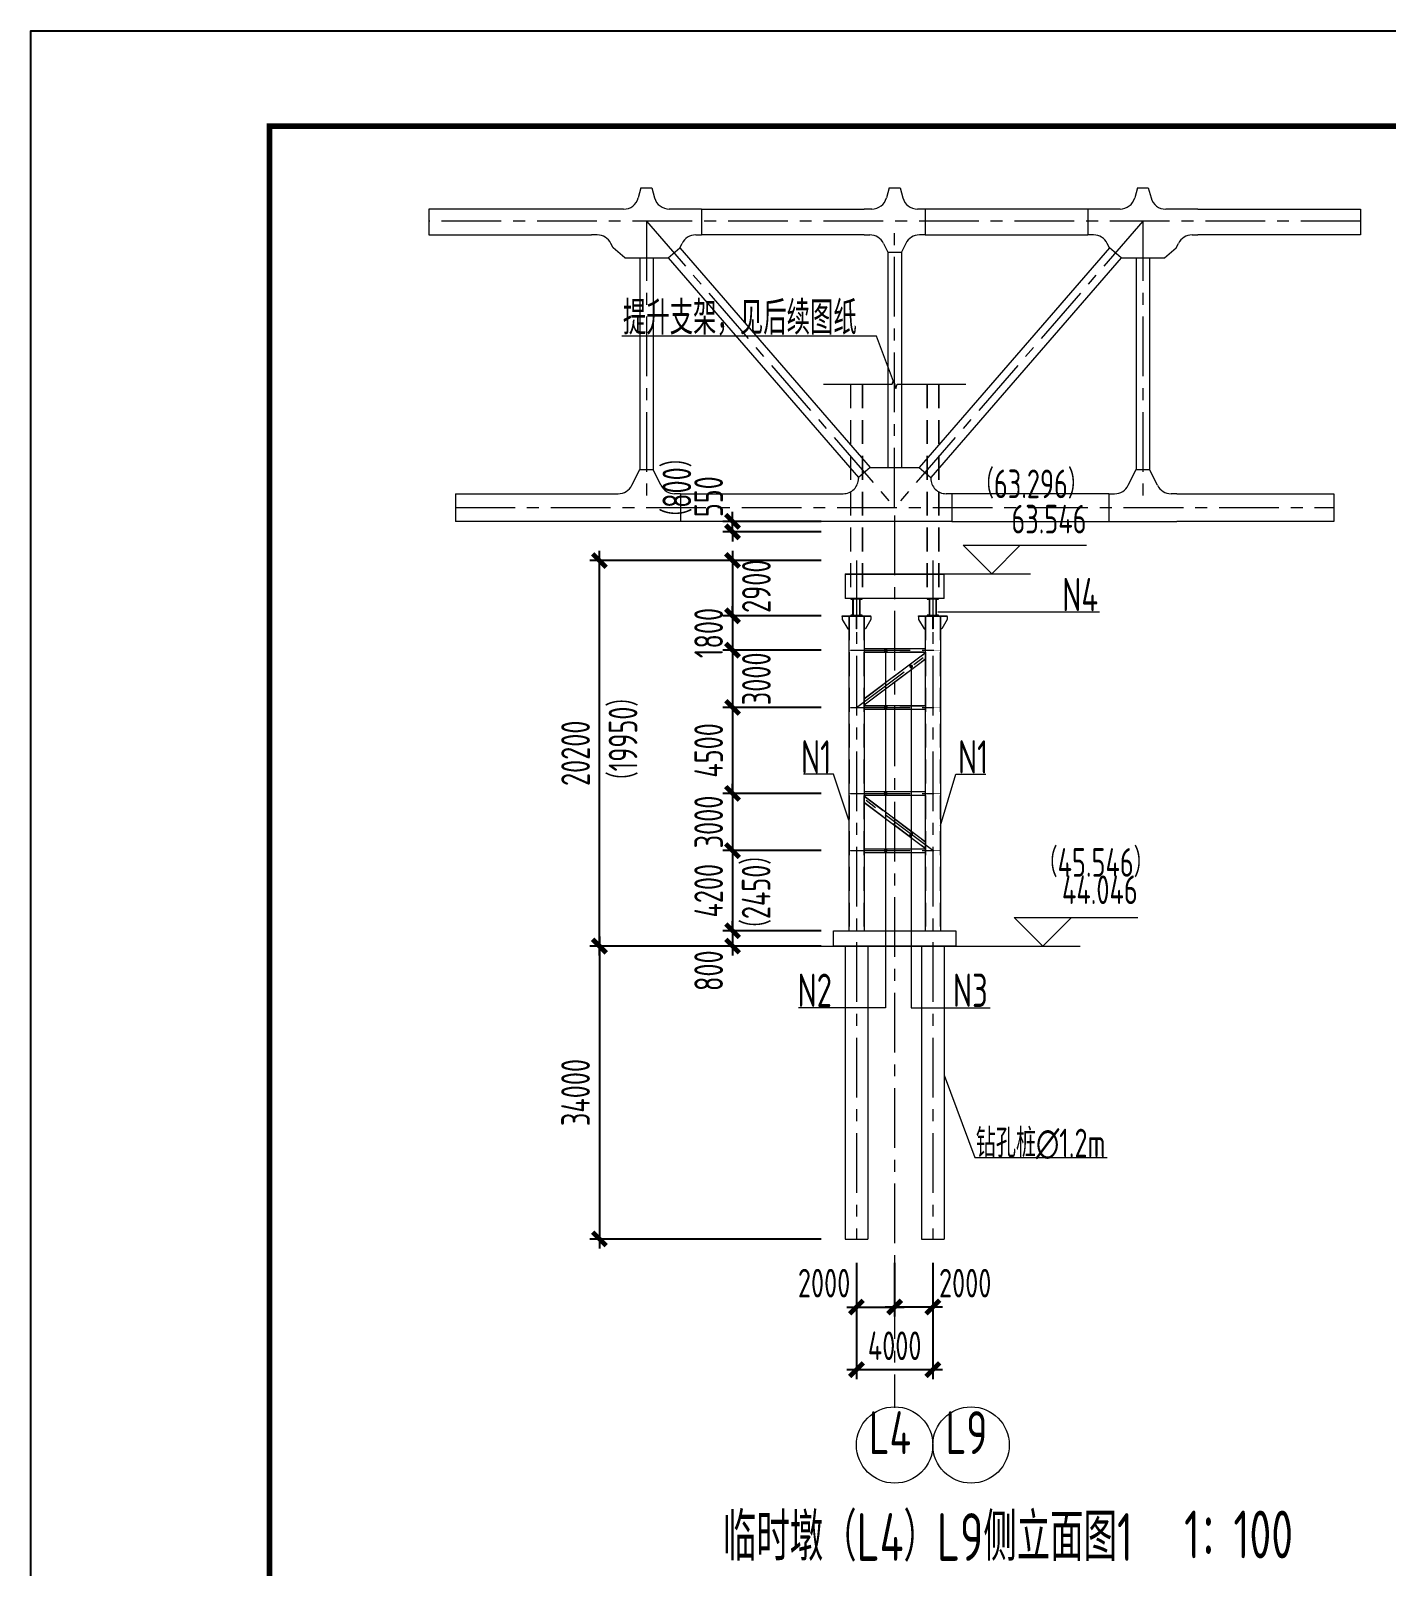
# Model space of a CAD drawing. Extents: x -2876908 to 633791, y -1383861 to 872234.
# Drawn here: x -1282691 to -1211701, y -779378 to -698933 of the extents above; entities that cross this region are included whole.
import ezdxf
from ezdxf.enums import TextEntityAlignment as Align

# ---------------------------------------------------------------- set-up
doc = ezdxf.new("R2010")
doc.units = 0
doc.header["$LTSCALE"] = 5
doc.header["$MEASUREMENT"] = 0
for name, pattern in [('CENTER', [2, 1.25, -0.25, 0.25, -0.25]), ('DASH', [0.35, 0.25, -0.1]), ('DASHED', [0.75, 0.5, -0.25])]:
    doc.linetypes.add(name, pattern=pattern)
doc.layers.get('0').update_dxf_attribs({"linetype": 'CONTINUOUS', "lineweight": 25})
doc.layers.get('DEFPOINTS').update_dxf_attribs({"color": 35, "linetype": 'CONTINUOUS', "lineweight": 13})
for name, color, linetype, lineweight in [('1粗实线', 1, 'CONTINUOUS', 30), ('3中心线', 6, 'CENTER', 18), ('4虚线', 2, 'DASHED', 18), ('5标注', 3, 'CONTINUOUS', 15), ('6文本', 7, 'CONTINUOUS', 15), ('7边界线', 8, 'CONTINUOUS', 15), ('8轮廓线', 4, 'CONTINUOUS', 15), ('DIM', 3, 'CONTINUOUS', 0), ('HFZT', 5, 'CONTINUOUS', 15), ('REIND', 1, 'CONTINUOUS', 0), ('THIN', 7, 'CONTINUOUS', 0)]:
    doc.layers.add(name, color=color, linetype=linetype, lineweight=lineweight)
doc.styles.add('TSSD_Dimension', font='tssdeng.shx', dxfattribs={"width": 0.7, "bigfont": 'hztxt.shx'})
doc.styles.add('TSSD_NORM', font='tssdeng.shx', dxfattribs={"width": 0.7, "bigfont": 'hztxt.shx'})
doc.dimstyles.new('SJSYB-(50)$7', dxfattribs={"dimscale": 50, "dimtxt": 3.5, "dimasz": 1.5, "dimexe": 1, "dimexo": 1, "dimgap": 0.65, "dimtad": 1, "dimdec": 0, "dimzin": 0, "dimdsep": 46, "dimtxsty": 'TSSD_NORM', "dimblk": 'OBLIQUE', "dimcen": 0, "dimclrd": 256, "dimclre": 256, "dimclrt": 7, "dimadec": 0, "dimazin": 0, "dimtfac": 1, "dimtdec": 0, "dimtmove": 1, "dimatfit": 3, "dimldrblk": 'NONE', "dimfxl": 4, "dimfxlon": 1, "dimtolj": 1, "dimtzin": 0, "dimlwd": -1, "dimlwe": -1, "dimarcsym": 0})
doc.dimstyles.new('TSSD_100_100', dxfattribs={"dimtxt": 300, "dimasz": 100, "dimexe": 100, "dimexo": 250, "dimgap": 100, "dimtad": 1, "dimdec": 0, "dimzin": 0, "dimdsep": 46, "dimtxsty": 'TSSD_Dimension', "dimblk": 'ARCHTICK', "dimblk1": 'ARCHTICK', "dimblk2": 'ARCHTICK', "dimcen": 0, "dimdle": 100, "dimclrt": 7, "dimadec": 0, "dimazin": 0, "dimtfac": 1, "dimtdec": 0, "dimtix": 1, "dimtmove": 2, "dimatfit": 3, "dimfxl": 1, "dimtolj": 1, "dimtzin": 0, "dimarcsym": 0})

# ---------------------------------------------------------------- blocks, each defined once
blk = doc.blocks.new('施工设计图框')
at = {"color": 7, "linetype": 'Continuous'}
blk.add_lwpolyline([(-395.5, -13.5), (-395.5, 283.5), (24.5, 283.5), (24.5, -13.5), (-395.5, -13.5)], dxfattribs=at)
at = {"layer": '1粗实线', "color": 7, "linetype": 'Continuous', "const_width": 0.6}
blk.add_lwpolyline([(-370.5, -3.5), (-370.5, 273.5), (14.5, 273.5), (14.5, -3.5), (-370.5, -3.5)], dxfattribs=at)
at = {"layer": 'HFZT', "color": 2, "style": 'TSSD_NORM', "width": 0.7}
for tag, height, p in [('比例尺', 2.5, (7.25, 17.5)), ('日期', 2.5, (7.25, 3.5)), ('图号', 2.5, (-20.49, 3.5)), ('图名', 4, (-76.24, 0.75))]:
    blk.add_attdef(tag, text='', height=height, dxfattribs=at).set_placement(p, align=Align.MIDDLE)
blk = doc.blocks.new('LD')
at = {"layer": '3中心线', "ltscale": 500}
for p, q in [((-1150479, 4371), (-1199282, 4371)), ((-1187880, 4371), (-1174880, -10629)), ((-1187880, 4371), (-1187880, -10629)), ((-1174880, -10629), (-1174880, 4371)), ((-1161880, 4371), (-1174880, -10629)), ((-1161880, 4371), (-1161880, -10629)), ((-1197887, -10629), (-1151874, -10629))]:
    blk.add_line(p, q, dxfattribs=at)
at = {"layer": '8轮廓线'}
for p, q in [((-1188165, 6114), (-1188307, 5589)), ((-1188165, 6114), (-1187596, 6114)), ((-1187596, 6114), (-1187455, 5593)), ((-1175165, 6118), (-1175307, 5593)), ((-1175165, 6118), (-1174596, 6118)), ((-1174596, 6118), (-1174454, 5593)), ((-1162165, 6114), (-1162306, 5593)), ((-1162165, 6114), (-1161596, 6114)), ((-1161596, 6114), (-1161454, 5589)), ((-1189079, 4999), (-1199282, 4999)), ((-1199282, 4999), (-1199282, 3649)), ((-1185001, 5003), (-1186682, 5003)), ((-1185001, 5003), (-1176479, 5003)), ((-1185001, 5003), (-1185001, 3653)), ((-1176079, 5003), (-1176479, 5003)), ((-1173282, 5003), (-1173681, 5003)), ((-1164760, 5003), (-1173282, 5003)), ((-1173282, 5003), (-1173282, 3653)), ((-1163078, 5003), (-1164760, 5003)), ((-1164760, 5003), (-1164760, 3653)), ((-1159003, 4999), (-1160681, 4999)), ((-1159003, 4999), (-1150479, 4999)), ((-1150479, 4999), (-1150479, 3649)), ((-1199282, 3649), (-1190758, 3649)), ((-1190458, 3649), (-1190758, 3649)), ((-1185301, 3653), (-1185001, 3653)), ((-1176479, 3653), (-1185001, 3653)), ((-1176479, 3653), (-1176179, 3653)), ((-1173282, 3653), (-1173582, 3653)), ((-1173282, 3653), (-1164760, 3653)), ((-1164460, 3653), (-1164760, 3653)), ((-1159303, 3649), (-1159003, 3649)), ((-1150479, 3649), (-1159003, 3649)), ((-1189624, 2970), (-1189742, 3206)), ((-1189019, 2446), (-1189624, 2970)), ((-1189019, 2446), (-1186741, 2446)), ((-1188230, 2446), (-1188230, -8636)), ((-1187530, 2446), (-1187530, -8636)), ((-1186741, 2446), (-1186137, 2970)), ((-1186741, 2446), (-1176774, -9055)), ((-1186137, 2970), (-1186016, 3210)), ((-1186137, 2970), (-1176169, -8531)), ((-1175463, 3210), (-1175230, 2744)), ((-1175230, 2744), (-1175230, -8531)), ((-1175230, 2744), (-1174530, 2744)), ((-1174297, 3210), (-1174530, 2744)), ((-1174530, 2744), (-1174530, -8531)), ((-1163624, 2970), (-1173591, -8531)), ((-1163019, 2446), (-1172987, -9055)), ((-1163624, 2970), (-1163744, 3210)), ((-1163019, 2446), (-1163624, 2970)), ((-1163019, 2446), (-1160741, 2446)), ((-1162230, 2446), (-1162230, -8636)), ((-1161530, 2446), (-1161530, -8636)), ((-1160741, 2446), (-1160137, 2970)), ((-1160137, 2970), (-1160018, 3206)), ((-1188644, -9463), (-1188230, -8636)), ((-1188230, -8636), (-1187530, -8636)), ((-1187117, -9463), (-1187530, -8636)), ((-1176169, -8531), (-1176774, -9055)), ((-1176169, -8531), (-1173591, -8531)), ((-1173591, -8531), (-1172987, -9055)), ((-1162644, -9463), (-1162230, -8636)), ((-1162230, -8636), (-1161530, -8636)), ((-1161117, -9463), (-1161530, -8636)), ((-1176774, -9055), (-1176774, -9105)), ((-1172987, -9055), (-1172987, -9105)), ((-1197887, -9905), (-1197887, -11353)), ((-1197887, -9905), (-1189659, -9905)), ((-1189659, -9905), (-1189359, -9905)), ((-1186101, -9905), (-1186401, -9905)), ((-1186101, -9905), (-1186101, -11353)), ((-1186101, -9905), (-1177874, -9905)), ((-1177874, -9905), (-1177574, -9905)), ((-1171887, -9905), (-1172187, -9905)), ((-1171887, -9905), (-1171887, -11353)), ((-1163659, -9905), (-1171887, -9905)), ((-1163659, -9905), (-1163359, -9905)), ((-1163659, -9905), (-1163659, -11353)), ((-1160101, -9905), (-1160401, -9905)), ((-1160101, -9905), (-1151874, -9905)), ((-1151874, -9905), (-1151874, -11353)), ((-1186101, -11353), (-1197887, -11353)), ((-1171887, -11353), (-1186101, -11353)), ((-1171887, -11353), (-1160101, -11353)), ((-1151874, -11353), (-1160101, -11353))]:
    blk.add_line(p, q, dxfattribs=at)
for centre, start, end in [((-1189079, 5799), 270, 344.82495), ((-1186682, 5803), 195.17505, 270), ((-1176079, 5803), 270, 344.82495), ((-1173681, 5803), 195.17505, 270), ((-1163078, 5803), 270, 344.82495), ((-1160681, 5799), 195.17505, 270), ((-1190458, 2849), 26.56505, 90), ((-1185301, 2853), 90, 153.43495), ((-1176179, 2853), 26.56505, 90), ((-1173582, 2853), 90, 153.43495), ((-1164460, 2853), 26.56505, 90), ((-1159303, 2849), 90, 153.43495), ((-1189359, -9105), 270, 333.43495), ((-1186401, -9105), 206.56505, 270), ((-1177574, -9105), 269.99825, 0), ((-1172187, -9105), 180, 270.00175), ((-1163359, -9105), 270, 333.43495), ((-1160401, -9105), 206.56505, 270)]:
    blk.add_arc(centre, 800, start, end, dxfattribs=at)
blk = doc.blocks.new('_ArchTick')
at = {"color": 0, "linetype": 'ByBlock', "const_width": 0.5}
blk.add_lwpolyline([(-0.71, -0.71), (0.71, 0.71)], dxfattribs=at)
blk = doc.blocks.new('*D2114')
at = {"layer": 'DEFPOINTS', "color": 0, "transparency": 16777216}
for p in [(-1240048, -731386), (-1245938, -734386), (-1240048, -734386)]:
    blk.add_point(p, dxfattribs=at)
at = {"layer": 'DIM', "color": 0, "lineweight": -2, "transparency": 16777216}
for p, q in [((-1245938, -730886), (-1245938, -734886)), ((-1241298, -731386), (-1246438, -731386)), ((-1241298, -734386), (-1246438, -734386))]:
    blk.add_line(p, q, dxfattribs=at)
at = {"layer": 'DIM', "color": 0, "lineweight": -2, "transparency": 16777216, "xscale": 500, "yscale": 500, "zscale": 500}
for p, rotation in [((-1245938, -731386), 90), ((-1245938, -734386), 270)]:
    blk.add_blockref('_ArchTick', p, dxfattribs=dict(at, rotation=rotation))
at = {"layer": 'DIM', "color": 7, "transparency": 16777216, "insert": (-1244688, -732886), "char_height": 1500, "attachment_point": 5, "rotation": 90, "style": 'TSSD_Dimension'}
blk.add_mtext('\\A1;3000', dxfattribs=at)
blk = doc.blocks.new('*D2115')
at = {"layer": 'DEFPOINTS', "color": 0, "transparency": 16777216}
for p in [(-1245938, -724636), (-1240048, -724636), (-1240048, -725186)]:
    blk.add_point(p, dxfattribs=at)
at = {"layer": 'DIM', "color": 0, "lineweight": -2, "transparency": 16777216}
for p, q in [((-1241298, -724636), (-1246438, -724636)), ((-1245938, -724636), (-1245938, -724136)), ((-1245938, -725186), (-1245938, -724636)), ((-1241298, -725186), (-1246438, -725186)), ((-1245938, -725186), (-1245938, -725686))]:
    blk.add_line(p, q, dxfattribs=at)
at = {"layer": 'DIM', "color": 0, "lineweight": -2, "transparency": 16777216, "xscale": 500, "yscale": 500, "zscale": 500}
for p, rotation in [((-1245938, -724636), 270), ((-1245938, -725186), 90)]:
    blk.add_blockref('_ArchTick', p, dxfattribs=dict(at, rotation=rotation))
at = {"layer": 'DIM', "color": 7, "transparency": 16777216, "insert": (-1247188, -723346), "char_height": 1500, "attachment_point": 5, "rotation": 90, "style": 'TSSD_Dimension'}
blk.add_mtext('\\A1;550', dxfattribs=at)
blk = doc.blocks.new('*D2116')
at = {"layer": 'DEFPOINTS', "color": 0, "transparency": 16777216}
for p in [(-1252908, -726686), (-1240048, -726686), (-1240048, -746886)]:
    blk.add_point(p, dxfattribs=at)
at = {"layer": 'DIM', "color": 0, "lineweight": -2, "transparency": 16777216}
for p, q in [((-1252908, -747386), (-1252908, -726186)), ((-1241298, -726686), (-1253408, -726686)), ((-1241298, -746886), (-1253408, -746886))]:
    blk.add_line(p, q, dxfattribs=at)
at = {"layer": 'DIM', "color": 0, "lineweight": -2, "transparency": 16777216, "xscale": 500, "yscale": 500, "zscale": 500}
for p, rotation in [((-1252908, -726686), 90), ((-1252908, -746886), 270)]:
    blk.add_blockref('_ArchTick', p, dxfattribs=dict(at, rotation=rotation))
at = {"layer": 'DIM', "color": 7, "transparency": 16777216, "insert": (-1254158, -736786), "char_height": 1500, "attachment_point": 5, "rotation": 90, "style": 'TSSD_Dimension'}
blk.add_mtext('\\A1;20200', dxfattribs=at)
blk = doc.blocks.new('*D2117')
at = {"layer": 'DEFPOINTS', "color": 0, "transparency": 16777216}
for p in [(-1239448, -762232), (-1237448, -762232), (-1237448, -765795)]:
    blk.add_point(p, dxfattribs=at)
at = {"layer": 'DIM', "color": 0, "lineweight": -2, "transparency": 16777216}
for p, q in [((-1239448, -763482), (-1239448, -766295)), ((-1237448, -763482), (-1237448, -766295)), ((-1239948, -765795), (-1236948, -765795))]:
    blk.add_line(p, q, dxfattribs=at)
at = {"layer": 'DIM', "color": 0, "lineweight": -2, "transparency": 16777216, "xscale": 500, "yscale": 500, "zscale": 500, "rotation": 180}
blk.add_blockref('_ArchTick', (-1239448, -765795), dxfattribs=at)
at = {"layer": 'DIM', "color": 0, "lineweight": -2, "transparency": 16777216, "xscale": 500, "yscale": 500, "zscale": 500}
blk.add_blockref('_ArchTick', (-1237448, -765795), dxfattribs=at)
at = {"layer": 'DIM', "color": 7, "transparency": 16777216, "insert": (-1241142, -764545), "char_height": 1500, "attachment_point": 5, "style": 'TSSD_Dimension'}
blk.add_mtext('\\A1;2000', dxfattribs=at)
blk = doc.blocks.new('*D2118')
at = {"layer": 'DEFPOINTS', "color": 0, "transparency": 16777216}
for p in [(-1237448, -762232), (-1235448, -762232), (-1237448, -765795)]:
    blk.add_point(p, dxfattribs=at)
at = {"layer": 'DIM', "color": 0, "lineweight": -2, "transparency": 16777216}
for p, q in [((-1237448, -763482), (-1237448, -766295)), ((-1235448, -763482), (-1235448, -766295)), ((-1234948, -765795), (-1237948, -765795))]:
    blk.add_line(p, q, dxfattribs=at)
at = {"layer": 'DIM', "color": 0, "lineweight": -2, "transparency": 16777216, "xscale": 500, "yscale": 500, "zscale": 500, "rotation": 180}
blk.add_blockref('_ArchTick', (-1237448, -765795), dxfattribs=at)
at = {"layer": 'DIM', "color": 0, "lineweight": -2, "transparency": 16777216, "xscale": 500, "yscale": 500, "zscale": 500}
blk.add_blockref('_ArchTick', (-1235448, -765795), dxfattribs=at)
at = {"layer": 'DIM', "color": 7, "transparency": 16777216, "insert": (-1233753, -764545), "char_height": 1500, "attachment_point": 5, "style": 'TSSD_Dimension'}
blk.add_mtext('\\A1;2000', dxfattribs=at)
blk = doc.blocks.new('*D2119')
at = {"layer": 'DEFPOINTS', "color": 0, "transparency": 16777216}
for p in [(-1239448, -762232), (-1235448, -762232), (-1235448, -769075)]:
    blk.add_point(p, dxfattribs=at)
at = {"layer": 'DIM', "color": 0, "lineweight": -2, "transparency": 16777216}
for p, q in [((-1239448, -763482), (-1239448, -769575)), ((-1235448, -763482), (-1235448, -769575)), ((-1239948, -769075), (-1234948, -769075))]:
    blk.add_line(p, q, dxfattribs=at)
at = {"layer": 'DIM', "color": 0, "lineweight": -2, "transparency": 16777216, "xscale": 500, "yscale": 500, "zscale": 500, "rotation": 180}
blk.add_blockref('_ArchTick', (-1239448, -769075), dxfattribs=at)
at = {"layer": 'DIM', "color": 0, "lineweight": -2, "transparency": 16777216, "xscale": 500, "yscale": 500, "zscale": 500}
blk.add_blockref('_ArchTick', (-1235448, -769075), dxfattribs=at)
at = {"layer": 'DIM', "color": 7, "transparency": 16777216, "insert": (-1237448, -767825), "char_height": 1500, "attachment_point": 5, "style": 'TSSD_Dimension'}
blk.add_mtext('\\A1;4000', dxfattribs=at)
blk = doc.blocks.new('_None')
blk = doc.blocks.new('_Oblique')
at = {"color": 0, "linetype": 'ByBlock', "lineweight": -2}
blk.add_line((-0.5, -0.5), (0.5, 0.5), dxfattribs=at)
blk = doc.blocks.new('*D2120')
at = {"layer": 'DEFPOINTS', "color": 0, "transparency": 16777216}
for p in [(-1240048, -726686), (-1245938, -729586), (-1240048, -729586)]:
    blk.add_point(p, dxfattribs=at)
at = {"layer": 'DIM', "color": 0, "lineweight": -2, "transparency": 16777216}
for p, q in [((-1245938, -726186), (-1245938, -730086)), ((-1241298, -726686), (-1246438, -726686)), ((-1241298, -729586), (-1246438, -729586))]:
    blk.add_line(p, q, dxfattribs=at)
at = {"layer": 'DIM', "color": 0, "lineweight": -2, "transparency": 16777216, "xscale": 500, "yscale": 500, "zscale": 500}
for p, rotation in [((-1245938, -726686), 90), ((-1245938, -729586), 270)]:
    blk.add_blockref('_ArchTick', p, dxfattribs=dict(at, rotation=rotation))
at = {"layer": 'DIM', "color": 7, "transparency": 16777216, "insert": (-1244688, -728036), "char_height": 1500, "attachment_point": 5, "rotation": 90, "style": 'TSSD_Dimension'}
blk.add_mtext('\\A1;2900', dxfattribs=at)
blk = doc.blocks.new('*D2121')
at = {"layer": 'DEFPOINTS', "color": 0, "transparency": 16777216}
for p in [(-1240048, -729586), (-1245938, -731386), (-1240048, -731386)]:
    blk.add_point(p, dxfattribs=at)
at = {"layer": 'DIM', "color": 0, "lineweight": -2, "transparency": 16777216}
for p, q in [((-1241298, -729586), (-1246438, -729586)), ((-1245938, -729586), (-1245938, -729086)), ((-1245938, -729586), (-1245938, -731386)), ((-1241298, -731386), (-1246438, -731386)), ((-1245938, -731386), (-1245938, -731886))]:
    blk.add_line(p, q, dxfattribs=at)
at = {"layer": 'DIM', "color": 0, "lineweight": -2, "transparency": 16777216, "xscale": 500, "yscale": 500, "zscale": 500}
for p, rotation in [((-1245938, -729586), 270), ((-1245938, -731386), 90)]:
    blk.add_blockref('_ArchTick', p, dxfattribs=dict(at, rotation=rotation))
at = {"layer": 'DIM', "color": 7, "transparency": 16777216, "insert": (-1247188, -730486), "char_height": 1500, "attachment_point": 5, "rotation": 90, "style": 'TSSD_Dimension'}
blk.add_mtext('\\A1;1800', dxfattribs=at)
blk = doc.blocks.new('*D2122')
at = {"layer": 'DEFPOINTS', "color": 0, "transparency": 16777216}
for p in [(-1240048, -734386), (-1245938, -738886), (-1240048, -738886)]:
    blk.add_point(p, dxfattribs=at)
at = {"layer": 'DIM', "color": 0, "lineweight": -2, "transparency": 16777216}
for p, q in [((-1241298, -734386), (-1246438, -734386)), ((-1245938, -733886), (-1245938, -739386)), ((-1241298, -738886), (-1246438, -738886))]:
    blk.add_line(p, q, dxfattribs=at)
at = {"layer": 'DIM', "color": 0, "lineweight": -2, "transparency": 16777216, "xscale": 500, "yscale": 500, "zscale": 500}
for p, rotation in [((-1245938, -734386), 90), ((-1245938, -738886), 270)]:
    blk.add_blockref('_ArchTick', p, dxfattribs=dict(at, rotation=rotation))
at = {"layer": 'DIM', "color": 7, "transparency": 16777216, "insert": (-1247188, -736636), "char_height": 1500, "attachment_point": 5, "rotation": 90, "style": 'TSSD_Dimension'}
blk.add_mtext('\\A1;4500', dxfattribs=at)
blk = doc.blocks.new('*D2123')
at = {"layer": 'DEFPOINTS', "color": 0, "transparency": 16777216}
for p in [(-1240048, -738886), (-1245938, -741886), (-1240048, -741886)]:
    blk.add_point(p, dxfattribs=at)
at = {"layer": 'DIM', "color": 0, "lineweight": -2, "transparency": 16777216}
for p, q in [((-1245938, -738886), (-1245938, -738386)), ((-1241298, -738886), (-1246438, -738886)), ((-1245938, -738886), (-1245938, -741886)), ((-1241298, -741886), (-1246438, -741886)), ((-1245938, -741886), (-1245938, -742386))]:
    blk.add_line(p, q, dxfattribs=at)
at = {"layer": 'DIM', "color": 0, "lineweight": -2, "transparency": 16777216, "xscale": 500, "yscale": 500, "zscale": 500}
for p, rotation in [((-1245938, -738886), 270), ((-1245938, -741886), 90)]:
    blk.add_blockref('_ArchTick', p, dxfattribs=dict(at, rotation=rotation))
at = {"layer": 'DIM', "color": 7, "transparency": 16777216, "insert": (-1247188, -740386), "char_height": 1500, "attachment_point": 5, "rotation": 90, "style": 'TSSD_Dimension'}
blk.add_mtext('\\A1;3000', dxfattribs=at)
blk = doc.blocks.new('*D2124')
at = {"layer": 'DEFPOINTS', "color": 0, "transparency": 16777216}
for p in [(-1240048, -741886), (-1245938, -746086), (-1240048, -746086)]:
    blk.add_point(p, dxfattribs=at)
at = {"layer": 'DIM', "color": 0, "lineweight": -2, "transparency": 16777216}
for p, q in [((-1245938, -741386), (-1245938, -746586)), ((-1241298, -741886), (-1246438, -741886)), ((-1241298, -746086), (-1246438, -746086))]:
    blk.add_line(p, q, dxfattribs=at)
at = {"layer": 'DIM', "color": 0, "lineweight": -2, "transparency": 16777216, "xscale": 500, "yscale": 500, "zscale": 500}
for p, rotation in [((-1245938, -741886), 90), ((-1245938, -746086), 270)]:
    blk.add_blockref('_ArchTick', p, dxfattribs=dict(at, rotation=rotation))
at = {"layer": 'DIM', "color": 7, "transparency": 16777216, "insert": (-1247188, -743986), "char_height": 1500, "attachment_point": 5, "rotation": 90, "style": 'TSSD_Dimension'}
blk.add_mtext('\\A1;4200', dxfattribs=at)
blk = doc.blocks.new('*D2125')
at = {"layer": 'DEFPOINTS', "color": 0, "transparency": 16777216}
for p in [(-1240048, -746086), (-1245938, -746886), (-1240048, -746886)]:
    blk.add_point(p, dxfattribs=at)
at = {"layer": 'DIM', "color": 0, "lineweight": -2, "transparency": 16777216}
for p, q in [((-1245938, -746086), (-1245938, -745586)), ((-1241298, -746086), (-1246438, -746086)), ((-1245938, -746086), (-1245938, -746886)), ((-1241298, -746886), (-1246438, -746886)), ((-1245938, -746886), (-1245938, -747386))]:
    blk.add_line(p, q, dxfattribs=at)
at = {"layer": 'DIM', "color": 0, "lineweight": -2, "transparency": 16777216, "xscale": 500, "yscale": 500, "zscale": 500}
for p, rotation in [((-1245938, -746086), 270), ((-1245938, -746886), 90)]:
    blk.add_blockref('_ArchTick', p, dxfattribs=dict(at, rotation=rotation))
at = {"layer": 'DIM', "color": 7, "transparency": 16777216, "insert": (-1247188, -748176), "char_height": 1500, "attachment_point": 5, "rotation": 90, "style": 'TSSD_Dimension'}
blk.add_mtext('\\A1;800', dxfattribs=at)
blk = doc.blocks.new('*D2126')
at = {"layer": 'DEFPOINTS', "color": 0, "transparency": 16777216}
for p in [(-1240048, -746886), (-1252908, -762232), (-1240048, -762232)]:
    blk.add_point(p, dxfattribs=at)
at = {"layer": 'DIM', "color": 0, "lineweight": -2, "transparency": 16777216}
for p, q in [((-1252908, -746386), (-1252908, -762732)), ((-1241298, -746886), (-1253408, -746886)), ((-1241298, -762232), (-1253408, -762232))]:
    blk.add_line(p, q, dxfattribs=at)
at = {"layer": 'DIM', "color": 0, "lineweight": -2, "transparency": 16777216, "xscale": 500, "yscale": 500, "zscale": 500}
for p, rotation in [((-1252908, -746886), 90), ((-1252908, -762232), 270)]:
    blk.add_blockref('_ArchTick', p, dxfattribs=dict(at, rotation=rotation))
at = {"layer": 'DIM', "color": 7, "transparency": 16777216, "insert": (-1254158, -754559), "char_height": 1500, "attachment_point": 5, "rotation": 90, "style": 'TSSD_Dimension'}
blk.add_mtext('\\A1;34000', dxfattribs=at)

msp = doc.modelspace()

# ---------------------------------------------------------------- linework, layer by layer
at = {"layer": '3中心线', "ltscale": 500}
for p, q in [((-1237447.511, -724332.067), (-1237447.511, -771073.922)), ((-1239447.511, -726686.067), (-1239447.511, -762232.46)), ((-1235447.511, -726686.067), (-1235447.511, -762232.46)), ((-1239762.511, -731386.067), (-1235047.511, -731386.067)), ((-1239447.511, -734386.067), (-1235447.511, -731386.067)), ((-1239762.511, -734386.067), (-1235132.511, -734386.067)), ((-1239762.511, -738886.067), (-1235132.511, -738886.067)), ((-1235447.511, -741886.067), (-1239447.511, -738886.067)), ((-1239762.511, -741886.067), (-1235132.511, -741886.067))]:
    msp.add_line(p, q, dxfattribs=at)
at = {"layer": '4虚线', "ltscale": 500}
for p, q in [((-1239762.511, -717457.919), (-1239762.511, -728656.067)), ((-1239752.511, -717457.919), (-1239752.511, -728656.067)), ((-1239142.511, -717457.919), (-1239142.511, -728656.067)), ((-1239132.511, -717457.919), (-1239132.511, -728656.067)), ((-1235762.511, -717457.919), (-1235762.511, -728656.067)), ((-1235752.511, -717457.919), (-1235752.511, -728656.067)), ((-1235142.511, -717457.919), (-1235142.511, -728656.067)), ((-1235132.511, -717457.919), (-1235132.511, -728656.067)), ((-1239831.511, -729616.067), (-1239831.511, -746086.067)), ((-1239063.511, -729616.067), (-1239063.511, -746086.067)), ((-1235831.511, -729616.067), (-1235831.511, -746086.067)), ((-1235063.511, -729616.067), (-1235063.511, -746086.067)), ((-1239047.511, -731295.067), (-1235847.511, -731295.067)), ((-1239047.511, -731477.067), (-1235847.511, -731477.067)), ((-1239047.511, -733925.442), (-1235847.511, -731525.442)), ((-1239047.511, -734246.692), (-1235847.511, -731846.692)), ((-1239047.511, -734295.067), (-1235847.511, -734295.067)), ((-1239047.511, -734477.067), (-1235847.511, -734477.067)), ((-1239047.511, -738795.067), (-1235847.511, -738795.067)), ((-1239047.511, -738977.067), (-1235847.511, -738977.067)), ((-1239047.511, -739025.442), (-1235847.511, -741425.442)), ((-1239047.511, -739346.692), (-1235847.511, -741746.692)), ((-1239047.511, -741795.067), (-1235847.511, -741795.067)), ((-1239047.511, -741977.067), (-1235847.511, -741977.067))]:
    msp.add_line(p, q, dxfattribs=at)
at = {"layer": '5标注'}
for p, q in [((-1238402.829, -714940.873), (-1251732.08, -714940.873)), ((-1237447.511, -717457.919), (-1238402.829, -714940.873)), ((-1235177.511, -729382.462), (-1226717.565, -729382.462)), ((-1233250.906, -757954.944), (-1226321.358, -757954.944))]:
    msp.add_line(p, q, dxfattribs=at)
for points in [[(-1237918.715, -731386.067), (-1237918.715, -750112.991), (-1242484.816, -750112.991)], [(-1236582.759, -732237.503), (-1236582.759, -750112.991), (-1232439.997, -750112.991)], [(-1234847.511, -753641.94), (-1233250.906, -757954.944)]]:
    msp.add_lwpolyline(points, dxfattribs=at)
at = {"layer": '5标注', "linetype": 'DASH', "ltscale": 100, "const_width": 30, "flags": 128}
for points in [[(-1239847.511, -731386.067), (-1239047.511, -731386.067)], [(-1235847.511, -731386.067), (-1235047.511, -731386.067)], [(-1239847.511, -734386.067), (-1239047.511, -734386.067)], [(-1235847.511, -734386.067), (-1235047.511, -734386.067)], [(-1239847.511, -738886.067), (-1239047.511, -738886.067)], [(-1235847.511, -738886.067), (-1235047.511, -738886.067)], [(-1239847.511, -741886.067), (-1239047.511, -741886.067)], [(-1235847.511, -741886.067), (-1235047.511, -741886.067)]]:
    msp.add_lwpolyline(points, dxfattribs=at)
at = {"layer": '5标注'}
for centre in [(-1237447.511, -773023.922), (-1233447.511, -773023.922)]:
    msp.add_circle(centre, 2000, dxfattribs=at)
at = {"layer": '6文本'}
for points in [[(-1239747.511, -729586.067), (-1239147.511, -729586.067), (-1239147.511, -729556.067), (-1239247.511, -729556.067), (-1239247.511, -728716.067), (-1239147.511, -728716.067), (-1239147.511, -728686.067), (-1239747.511, -728686.067), (-1239747.511, -728716.067), (-1239647.511, -728716.067), (-1239647.511, -729556.067), (-1239747.511, -729556.067)], [(-1239617.511, -729556.067), (-1239277.511, -729556.067), (-1239277.511, -728716.067), (-1239617.511, -728716.067)], [(-1235747.511, -729586.067), (-1235147.511, -729586.067), (-1235147.511, -729556.067), (-1235247.511, -729556.067), (-1235247.511, -728716.067), (-1235147.511, -728716.067), (-1235147.511, -728686.067), (-1235747.511, -728686.067), (-1235747.511, -728716.067), (-1235647.511, -728716.067), (-1235647.511, -729556.067), (-1235747.511, -729556.067)], [(-1235617.511, -729556.067), (-1235277.511, -729556.067), (-1235277.511, -728716.067), (-1235617.511, -728716.067)]]:
    msp.add_lwpolyline(points, close=True, dxfattribs=at)
at = {"layer": '7边界线'}
msp.add_line((-1248801.304, -746886.067), (-1227735.51, -746886.067), dxfattribs=at)
at = {"layer": '8轮廓线'}
for p, q in [((-1240047.511, -727386.067), (-1234847.511, -727386.067)), ((-1240047.511, -727386.067), (-1240047.511, -728686.067)), ((-1234847.511, -727416.067), (-1240047.511, -727416.067)), ((-1234847.511, -728686.067), (-1234847.511, -727386.067)), ((-1240047.511, -728656.067), (-1234847.511, -728656.067)), ((-1234847.511, -728686.067), (-1240047.511, -728686.067)), ((-1240197.511, -729616.067), (-1240197.511, -729586.067)), ((-1240197.511, -729586.067), (-1238697.511, -729586.067)), ((-1238697.511, -729616.067), (-1240197.511, -729616.067)), ((-1240197.511, -729616.067), (-1240197.511, -729786.067)), ((-1239847.511, -729586.067), (-1239047.511, -729586.067)), ((-1239847.511, -729586.067), (-1239047.511, -729586.067)), ((-1239847.511, -729616.067), (-1239847.511, -746086.067)), ((-1239457.511, -729616.067), (-1239457.511, -730266.067)), ((-1239437.511, -729616.067), (-1239437.511, -730266.067)), ((-1239047.511, -729616.067), (-1239047.511, -746086.067)), ((-1238697.511, -729616.067), (-1238697.511, -729586.067)), ((-1238697.511, -729616.067), (-1238697.511, -729586.067)), ((-1238697.511, -729616.067), (-1238697.511, -729786.067)), ((-1236197.511, -729616.067), (-1236197.511, -729586.067)), ((-1236197.511, -729586.067), (-1234697.511, -729586.067)), ((-1236197.511, -729616.067), (-1236197.511, -729586.067)), ((-1234697.511, -729616.067), (-1236197.511, -729616.067)), ((-1236197.511, -729616.067), (-1236197.511, -729786.067)), ((-1235847.511, -729586.067), (-1235047.511, -729586.067)), ((-1235847.511, -729586.067), (-1235047.511, -729586.067)), ((-1235847.511, -729586.067), (-1235047.511, -729586.067)), ((-1235847.511, -729616.067), (-1235847.511, -746086.067)), ((-1235457.511, -729616.067), (-1235457.511, -730266.067)), ((-1235437.511, -729616.067), (-1235437.511, -730266.067)), ((-1235047.511, -729616.067), (-1235047.511, -746086.067)), ((-1234697.511, -729616.067), (-1234697.511, -729586.067)), ((-1234697.511, -729616.067), (-1234697.511, -729786.067)), ((-1240197.511, -729786.067), (-1239897.511, -730266.067)), ((-1239897.511, -730266.067), (-1239847.511, -730266.067)), ((-1239437.511, -730266.067), (-1239457.511, -730266.067)), ((-1238981.806, -730266.067), (-1239047.511, -730266.067)), ((-1238697.511, -729786.067), (-1238981.806, -730266.067)), ((-1236197.511, -729786.067), (-1235897.511, -730266.067)), ((-1235897.511, -730266.067), (-1235847.511, -730266.067)), ((-1235437.511, -730266.067), (-1235457.511, -730266.067)), ((-1234981.806, -730266.067), (-1235047.511, -730266.067)), ((-1234697.511, -729786.067), (-1234981.806, -730266.067)), ((-1239047.511, -731289.067), (-1235847.511, -731289.067)), ((-1239047.511, -731483.067), (-1235847.511, -731483.067)), ((-1239047.511, -733915.442), (-1235847.511, -731515.442)), ((-1239047.511, -734256.692), (-1235847.511, -731856.692)), ((-1239047.511, -734289.067), (-1235847.511, -734289.067)), ((-1239047.511, -734483.067), (-1235847.511, -734483.067)), ((-1239047.511, -738789.067), (-1235847.511, -738789.067)), ((-1239047.511, -738983.067), (-1235847.511, -738983.067)), ((-1239047.511, -739015.442), (-1235847.511, -741415.442)), ((-1239047.511, -739356.692), (-1235847.511, -741756.692)), ((-1239047.511, -741789.067), (-1235847.511, -741789.067)), ((-1239047.511, -741983.067), (-1235847.511, -741983.067)), ((-1240047.511, -746886.067), (-1240047.511, -762232.46)), ((-1238847.511, -746886.067), (-1238847.511, -762232.46)), ((-1236047.511, -746886.067), (-1236047.511, -762232.46)), ((-1234847.511, -746886.067), (-1234847.511, -762232.46)), ((-1240047.511, -762232.46), (-1238847.511, -762232.46)), ((-1236047.511, -762232.46), (-1234847.511, -762232.46))]:
    msp.add_line(p, q, dxfattribs=at)
msp.add_lwpolyline([(-1240647.511, -746886.067), (-1240647.511, -746086.067), (-1234247.511, -746086.067), (-1234247.511, -746886.067)], close=True, dxfattribs=at)
at = {"layer": 'REIND', "const_width": 100}
for points in [[(-1237968.715, -731386.067, 1), (-1237868.715, -731386.067, 1)], [(-1236632.759, -732237.503, 1), (-1236532.759, -732237.503, 1)], [(-1237968.715, -734386.067, 1), (-1237868.715, -734386.067, 1)], [(-1237968.715, -738886.067, 1), (-1237868.715, -738886.067, 1)], [(-1236632.759, -741034.63, 1), (-1236532.759, -741034.63, 1)], [(-1237968.715, -741886.067, 1), (-1237868.715, -741886.067, 1)]]:
    msp.add_lwpolyline(points, format="xyb", close=True, dxfattribs=at)
at = {"layer": 'THIN'}
for p, q in [((-1232366.111, -727386.067), (-1233866.111, -725886.067)), ((-1233866.111, -725886.067), (-1230866.111, -725886.067)), ((-1232366.111, -727386.067), (-1230866.111, -725886.067)), ((-1230866.111, -725886.067), (-1227399.765, -725886.067)), ((-1234847.511, -727386.067), (-1230328.44, -727386.067)), ((-1229685.044, -746886.067), (-1231185.044, -745386.067)), ((-1231185.044, -745386.067), (-1228185.044, -745386.067)), ((-1229685.044, -746886.067), (-1228185.044, -745386.067)), ((-1228185.044, -745386.067), (-1224718.698, -745386.067)), ((-1232166.443, -746886.067), (-1228185.044, -746886.067))]:
    msp.add_line(p, q, dxfattribs=at)
at = {"layer": 'THIN', "flags": 128}
msp.add_lwpolyline([(-1241174.143, -717457.919), (-1237577.511, -717457.919), (-1237507.511, -717237.919), (-1237387.511, -717677.919), (-1237317.511, -717457.919), (-1233720.878, -717457.919)], dxfattribs=at)

# ---------------------------------------------------------------- block references
at = {"xscale": 500, "yscale": 500, "zscale": 500}
msp.add_blockref('施工设计图框', (-1084938.888, -840682.579), dxfattribs=at)
at = {"layer": '5标注'}
msp.add_blockref('LD', (-62567.206, -713282.662), dxfattribs=at)

# ---------------------------------------------------------------- texts
at = {"layer": '5标注', "color": 7, "char_height": 1750, "style": 'TSSD_NORM'}
for s, insert, attachment_point in [('提升支架，见后续图纸', (-1239428.436, -714908.373), 9), ('N4', (-1228674.071, -729349.962), 7), ('N1', (-1240762.106, -737853.088), 9), ('N1', (-1234132.916, -737853.088), 7), ('N2', (-1240732.681, -750080.491), 9), ('N3', (-1234396.504, -750080.491), 7)]:
    msp.add_mtext(s, dxfattribs=dict(at, insert=insert, attachment_point=attachment_point))
at = {"layer": '6文本', "style": 'TSSD_NORM', "width": 0.7}
for s, p in [('临时墩（L4）L9侧立面图1 ', (-1235171.643, -777711.973)), ('1：100', (-1219435.496, -777711.973))]:
    msp.add_text(s, height=2500, dxfattribs=at).set_placement(p, align=Align.MIDDLE)
at = {"layer": 'DIM', "color": 7, "style": 'TSSD_Dimension', "width": 0.7}
for s, height, p in [('（63.296）', 1500, (-1227324.275, -723871.998)), ('63.546', 1500, (-1227399.765, -725720.504)), ('（45.546）', 1500, (-1223878.633, -743703.961)), ('44.046', 1500, (-1224718.698, -745136.067)), ('L4', 2250, (-1236589.036, -774175.681)), ('L9', 2250, (-1232589.036, -774175.681))]:
    msp.add_text(s, height=height, dxfattribs=at).set_placement(p, align=Align.BOTTOM_RIGHT)
msp.add_text('钻孔桩∅1.2m', height=1500, dxfattribs=at).set_placement((-1233195.13, -757954.944))
at = {"layer": 'DIM', "color": 7, "char_height": 1500, "attachment_point": 5, "rotation": 90, "style": 'TSSD_Dimension'}
for s, insert in [('\\A1;（800）', (-1248838.8, -722868.541)), ('\\A1;（19950）', (-1251657.922, -736036.067)), ('\\A1;（2450）', (-1244688.368, -744046.823))]:
    msp.add_mtext(s, dxfattribs=dict(at, insert=insert))

# ---------------------------------------------------------------- dimensions: what is measured, and where the dimension line sits
at = {"layer": 'DIM'}
for base, p1, p2, angle, picture, middle in [((-1245938.368, -724636.067), (-1240047.511, -725186.067), (-1240047.511, -724636.067), 90, '*D2115', (-1247188.368, -723345.682)), ((-1245938.368, -729586.067), (-1240047.511, -726686.067), (-1240047.511, -729586.067), 90, '*D2120', (-1244688.368, -728036.067)), ((-1245938.368, -734386.067), (-1240047.511, -731386.067), (-1240047.511, -734386.067), 90, '*D2114', (-1244688.368, -732886.067)), ((-1245938.368, -746886.067), (-1240047.511, -746086.067), (-1240047.511, -746886.067), 90, '*D2125', (-1247188.368, -748176.451)), ((-1237447.511, -765794.959), (-1235447.511, -762232.46), (-1237447.511, -762232.46), 180, '*D2118', (-1233753.28, -764544.959))]:
    dim = msp.add_linear_dim(base=base, p1=p1, p2=p2, angle=angle, dimstyle='TSSD_100_100', override={"dimtxt": 1500, "dimasz": 500, "dimexe": 500, "dimexo": 1250, "dimgap": 500, "dimdle": 500}, dxfattribs=at)
    dim.commit()
    dim.dimension.update_dxf_attribs({"geometry": picture, "text_midpoint": middle, "dimtype": 160})
for base, p1, p2, picture, middle in [((-1252907.922, -726686.067), (-1240047.511, -746886.067), (-1240047.511, -726686.067), '*D2116', (-1254157.922, -736786.067)), ((-1245938.368, -731386.067), (-1240047.511, -729586.067), (-1240047.511, -731386.067), '*D2121', (-1247188.368, -730486.067)), ((-1245938.368, -738886.067), (-1240047.511, -734386.067), (-1240047.511, -738886.067), '*D2122', (-1247188.368, -736636.067)), ((-1245938.368, -741886.067), (-1240047.511, -738886.067), (-1240047.511, -741886.067), '*D2123', (-1247188.368, -740386.067)), ((-1245938.368, -746086.067), (-1240047.511, -741886.067), (-1240047.511, -746086.067), '*D2124', (-1247188.368, -743986.067))]:
    dim = msp.add_linear_dim(base=base, p1=p1, p2=p2, angle=90, dimstyle='TSSD_100_100', override={"dimtxt": 1500, "dimasz": 500, "dimexe": 500, "dimexo": 1250, "dimgap": 500, "dimdle": 500}, dxfattribs=at)
    dim.commit()
    dim.dimension.update_dxf_attribs({"geometry": picture, "text_midpoint": middle})
dim = msp.add_linear_dim(base=(-1252907.922, -762232.46), p1=(-1240047.511, -746886.067), p2=(-1240047.511, -762232.46), angle=90, text='34000', dimstyle='TSSD_100_100', override={"dimtxt": 1500, "dimasz": 500, "dimexe": 500, "dimexo": 1250, "dimgap": 500, "dimdle": 500}, dxfattribs=at)
dim.commit()
dim.dimension.update_dxf_attribs({"geometry": '*D2126', "text_midpoint": (-1254157.922, -754559.263)})
dim = msp.add_linear_dim(base=(-1237447.511, -765794.959), p1=(-1239447.511, -762232.46), p2=(-1237447.511, -762232.46), dimstyle='TSSD_100_100', override={"dimtxt": 1500, "dimasz": 500, "dimexe": 500, "dimexo": 1250, "dimgap": 500, "dimdle": 500}, dxfattribs=at)
dim.commit()
dim.dimension.update_dxf_attribs({"geometry": '*D2117', "text_midpoint": (-1241141.741, -764544.959), "dimtype": 160})
dim = msp.add_linear_dim(base=(-1235447.511, -769074.732), p1=(-1239447.511, -762232.46), p2=(-1235447.511, -762232.46), dimstyle='TSSD_100_100', override={"dimtxt": 1500, "dimasz": 500, "dimexe": 500, "dimexo": 1250, "dimgap": 500, "dimdle": 500}, dxfattribs=at)
dim.commit()
dim.dimension.update_dxf_attribs({"geometry": '*D2119', "text_midpoint": (-1237447.511, -767824.732)})

# ---------------------------------------------------------------- leaders
at = {"layer": '5标注', "annotation_type": 0, "has_hookline": 1, "text_width": 1460.577}
for points, hookline_direction in [([(-1239847.511, -740292.197), (-1240654.606, -737885.588), (-1240729.606, -737885.588)], 1), ([(-1235047.511, -740561.197), (-1234240.416, -737885.588), (-1234165.416, -737885.588)], 0)]:
    msp.add_leader(points, dimstyle='SJSYB-(50)$7', override={"dimgap": 0.65, "dimtad": 1}, dxfattribs=dict(at, hookline_direction=hookline_direction))

doc.saveas('drawing.dxf')
